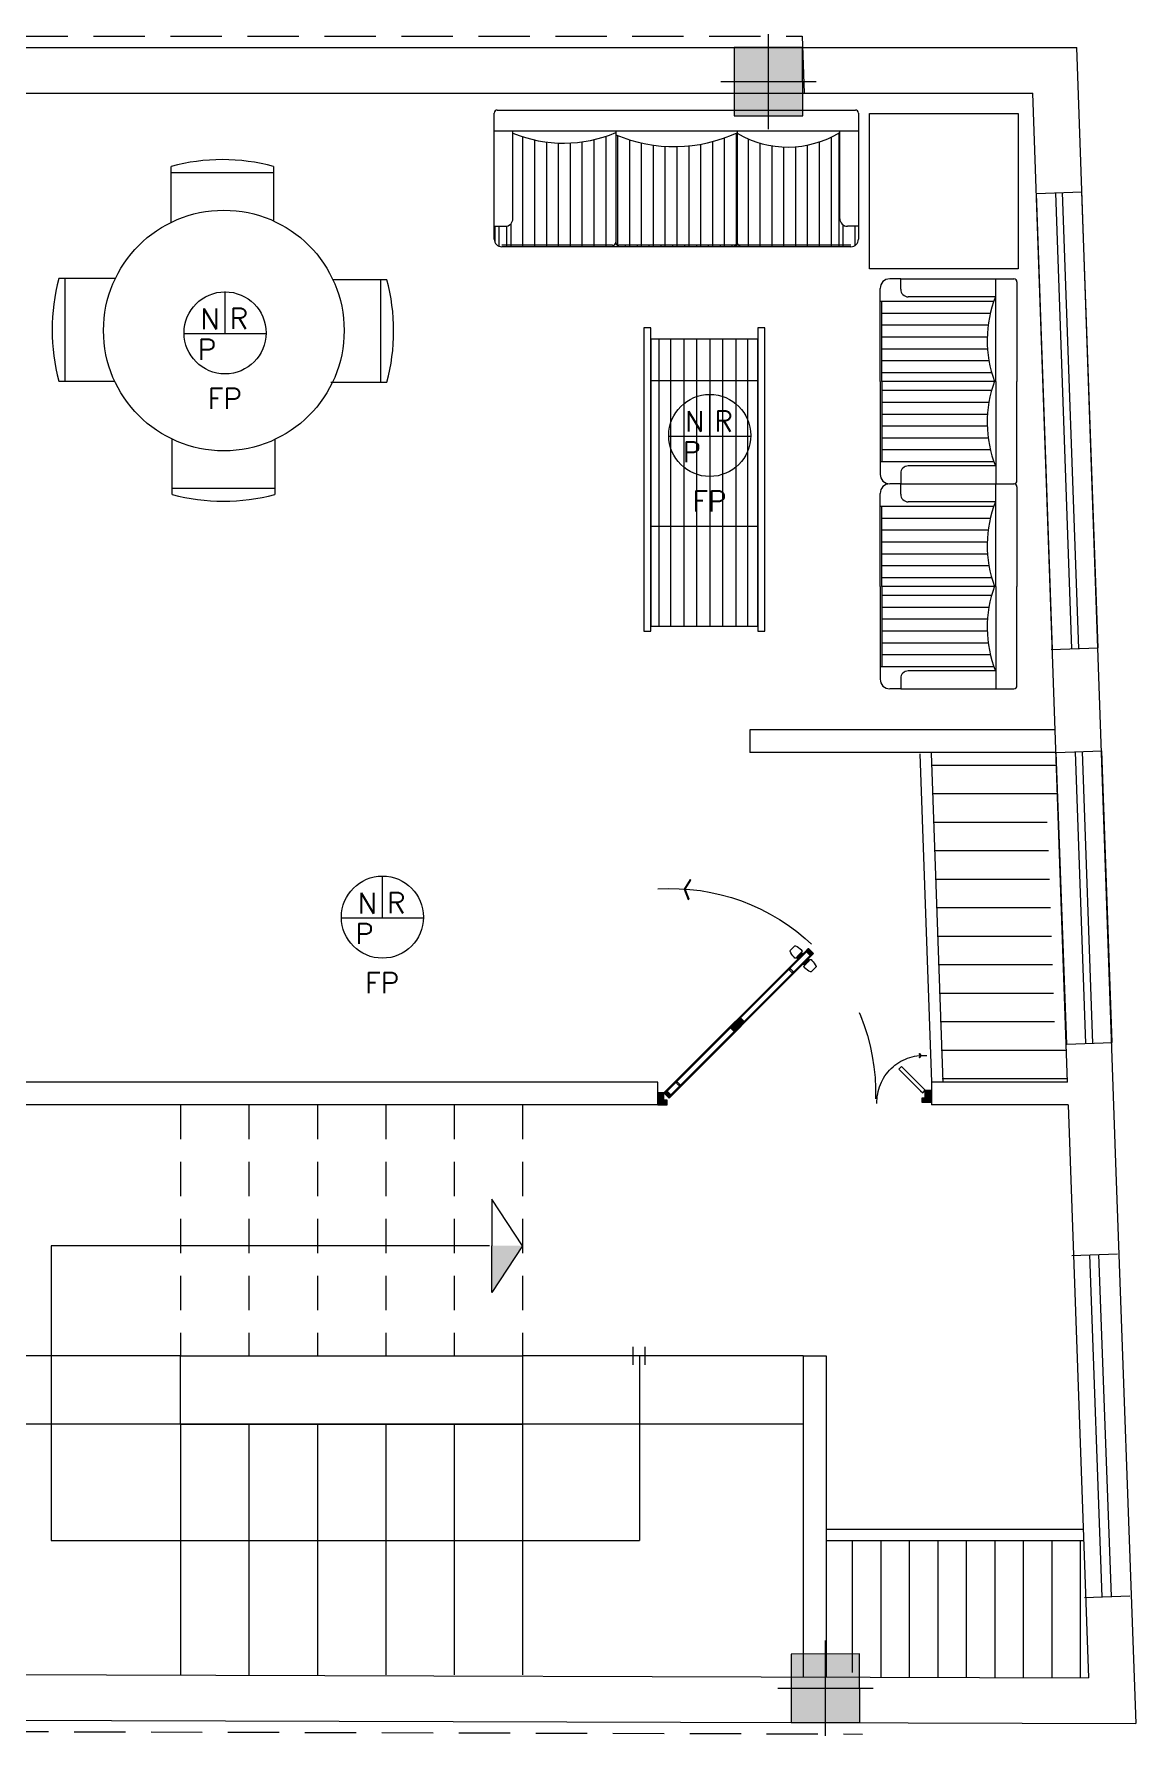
# Model space of a CAD drawing. Header units: metres. Extents: x 500 to 621, y -238 to -209.
# Drawn here: x 595.53 to 600.37, y -224.33 to -216.87 of the extents above; entities that cross this region are included whole.
import ezdxf

# ---------------------------------------------------------------- set-up
doc = ezdxf.new("R2010")
doc.units = ezdxf.units.M
doc.header["$LTSCALE"] = 6
doc.header["$MEASUREMENT"] = 0
for name, pattern in [('ACAD_ISO03W100', [30, 12, -18]), ('CONTINU', [0]), ('HIDDEN', [0.375, 0.25, -0.125]), ('HIDDEN2', [0.1875, 0.125, -0.0625])]:
    doc.linetypes.add(name, pattern=pattern)
doc.layers.get('0').update_dxf_attribs({"lineweight": 0})
for name, color, linetype, lineweight in [('7', 8, 'Continuous', 0), ('DASH', 1, 'HIDDEN', 0), ('door', 44, 'Continuous', 0), ('FURNITURE', 41, 'Continuous', 0), ('LINE0.1', 1, 'Continuous', 0), ('MOBLMAN', 2, 'Continuous', 0)]:
    doc.layers.add(name, color=color, linetype=linetype, lineweight=lineweight)
doc.styles.add('ROMANS', font='romans.shx', dxfattribs={"width": 0.7})
pattern_1 = [(180, (2031.1426552, 2056.4238165), (1e-15, -0.0020833333333), [])]

# ---------------------------------------------------------------- blocks, each defined once
blk = doc.blocks.new('door2')
at = {"layer": 'door'}
h = blk.add_hatch(dxfattribs=at)
h.set_pattern_fill('_USER', color=256, scale=0.002083, angle=-180, style=0, pattern_type=0)
h.set_pattern_definition(pattern_1)
h.paths.add_polyline_path([(1338.493, 1912.6453), (1338.4966, 1912.6488), (1338.4846, 1912.6608), (1338.461, 1912.6373), (1338.473, 1912.6253), (1338.4765, 1912.6288)])
h = blk.add_hatch(dxfattribs=at)
h.set_pattern_fill('_USER', color=256, scale=0.002083, angle=-180, style=0, pattern_type=0)
h.set_pattern_definition(pattern_1)
h.paths.add_polyline_path([(1338.8154, 1912.29), (1338.8319, 1912.3065), (1338.7877, 1912.3507), (1338.7712, 1912.3342), (1338.7754, 1912.3299)])
h = blk.add_hatch(dxfattribs=at)
h.set_pattern_fill('_USER', color=256, scale=0.002083, angle=45, style=0, pattern_type=0)
h.set_pattern_definition([(135, (645.9489042, 2056.4346499), (0.0014731391275, 0.0014731391275), [])])
h.paths.add_polyline_path([(1337.9622, 1911.9936), (1337.9765, 1911.9936), (1337.9765, 1911.9728), (1337.9348, 1911.9728), (1337.9348, 1912.0269), (1337.9622, 1912.0269)])
h = blk.add_hatch(dxfattribs=at)
h.set_pattern_fill('_USER', color=256, scale=0.002083, angle=-180, style=0, pattern_type=0)
h.set_pattern_definition(pattern_1)
h.paths.add_polyline_path([(1339.1293, 1912.0161), (1339.1193, 1912.0262), (1339.1157, 1912.0226), (1339.0992, 1912.0061), (1339.0957, 1912.0026), (1339.1057, 1911.9925)])
h = blk.add_hatch(dxfattribs=at)
h.set_pattern_fill('_USER', color=256, scale=0.002083, angle=45, style=0, pattern_type=0)
h.set_pattern_definition([(45, (2031.1426552, 2056.4238165), (-0.0014731391275, 0.0014731391275), [])])
h.paths.add_polyline_path([(1339.1293, 1911.9828), (1339.1151, 1911.9828), (1339.1151, 1911.9619), (1339.1568, 1911.9619), (1339.1568, 1912.0161), (1339.1293, 1912.0161)])
at = {"layer": 'DASH', "ltscale": 0.5}
for centre, radius, start, end in [((1339.096, 1912.0161), 0.9118, 86.17848, 181.70213), ((1337.9699, 1911.9743), 0.2085, 358.29787, 93.82152)]:
    blk.add_arc(centre, radius, start, end, dxfattribs=at)
at = {"layer": 'door'}
for p, q in [((1338.461, 1912.6373), (1338.4846, 1912.6608)), ((1338.473, 1912.6253), (1338.461, 1912.6373)), ((1338.4723, 1912.6105), (1338.4687, 1912.6068)), ((1338.4765, 1912.6288), (1338.473, 1912.6253)), ((1338.5048, 1912.5816), (1338.4759, 1912.6105)), ((1338.4765, 1912.6288), (1338.493, 1912.6453)), ((1338.4846, 1912.6064), (1338.4823, 1912.6041)), ((1338.4842, 1912.6112), (1338.4833, 1912.6076)), ((1338.5019, 1912.589), (1338.4833, 1912.6076)), ((1338.5019, 1912.589), (1338.4833, 1912.6076)), ((1338.4846, 1912.6142), (1338.4841, 1912.6136)), ((1338.4841, 1912.6136), (1338.508, 1912.5898)), ((1338.4841, 1912.6136), (1338.4842, 1912.6112)), ((1338.5056, 1912.5899), (1338.4842, 1912.6112)), ((1338.4842, 1912.6112), (1338.5056, 1912.5899)), ((1338.4966, 1912.6488), (1338.4846, 1912.6608)), ((1338.5085, 1912.5903), (1338.4846, 1912.6142)), ((1338.493, 1912.6453), (1338.4966, 1912.6488)), ((1338.5082, 1912.6377), (1338.5088, 1912.6383)), ((1338.5321, 1912.6139), (1338.5082, 1912.6377)), ((1338.5088, 1912.6383), (1338.5326, 1912.6144)), ((1338.5088, 1912.6383), (1338.5112, 1912.6382)), ((1338.5112, 1912.6382), (1338.5148, 1912.639)), ((1338.5325, 1912.6168), (1338.5112, 1912.6382)), ((1338.5112, 1912.6382), (1338.5325, 1912.6168)), ((1338.5119, 1912.65), (1338.5156, 1912.6537)), ((1338.5408, 1912.6176), (1338.5119, 1912.6465)), ((1338.5334, 1912.6205), (1338.5148, 1912.639)), ((1338.5334, 1912.6205), (1338.5148, 1912.639)), ((1338.516, 1912.6378), (1338.5183, 1912.6401)), ((1338.5183, 1912.6401), (1338.5344, 1912.624)), ((1338.5183, 1912.6401), (1338.5344, 1912.624)), ((1338.5321, 1912.6217), (1338.5344, 1912.624)), ((1338.5326, 1912.6144), (1338.5321, 1912.6139)), ((1338.5325, 1912.6168), (1338.5334, 1912.6205)), ((1338.5326, 1912.6144), (1338.5325, 1912.6168)), ((1338.5444, 1912.6176), (1338.5481, 1912.6213)), ((1338.5659, 1912.6507), (1338.5451, 1912.6716)), ((1338.4716, 1912.5565), (1338.4508, 1912.5773)), ((1338.4823, 1912.6041), (1338.4984, 1912.588)), ((1338.4823, 1912.6041), (1338.4984, 1912.588)), ((1338.5007, 1912.5902), (1338.4984, 1912.588)), ((1338.5048, 1912.578), (1338.5011, 1912.5743)), ((1338.5056, 1912.5899), (1338.5019, 1912.589)), ((1338.508, 1912.5898), (1338.5056, 1912.5899)), ((1338.508, 1912.5898), (1338.5085, 1912.5903)), ((1338.5526, 1912.5582), (1338.5636, 1912.5691)), ((1338.5578, 1912.553), (1338.5526, 1912.5582)), ((1338.5551, 1912.5503), (1338.5716, 1912.5668)), ((1338.5687, 1912.5639), (1338.5636, 1912.5691)), ((1338.7712, 1912.3342), (1338.7877, 1912.3507)), ((1338.8319, 1912.3065), (1338.7877, 1912.3507)), ((1338.8154, 1912.29), (1338.8319, 1912.3065)), ((1337.9723, 1912.037), (1338.0686, 1912.1333)), ((1338.0804, 1912.1215), (1337.9841, 1912.0252)), ((1337.9841, 1912.0252), (1338.0804, 1912.1215)), ((1338.0686, 1912.1333), (1338.0804, 1912.1215)), ((1337.9348, 1912.0269), (1337.9348, 1911.9728)), ((1337.9622, 1912.0269), (1337.9348, 1912.0269)), ((1337.9622, 1912.0269), (1337.9723, 1912.037)), ((1337.974, 1912.0151), (1337.9622, 1912.0269)), ((1337.9622, 1911.9936), (1337.9622, 1912.0269)), ((1337.9841, 1912.0252), (1337.974, 1912.0151)), ((1339.055, 1912.0503), (1339.0715, 1912.0668)), ((1339.0992, 1912.0061), (1339.055, 1912.0503)), ((1339.0577, 1912.053), (1339.0629, 1912.0479)), ((1339.0629, 1912.0479), (1339.0739, 1912.0588)), ((1339.0687, 1912.064), (1339.0739, 1912.0588)), ((1339.1157, 1912.0226), (1339.0715, 1912.0668)), ((1339.0992, 1912.0061), (1339.0957, 1912.0026)), ((1339.0957, 1912.0026), (1339.1057, 1911.9925)), ((1339.1157, 1912.0226), (1339.0992, 1912.0061)), ((1339.1057, 1911.9925), (1339.1293, 1912.0161)), ((1339.1193, 1912.0262), (1339.1157, 1912.0226)), ((1339.1293, 1912.0161), (1339.1193, 1912.0262)), ((1339.1293, 1911.9828), (1339.1293, 1912.0161)), ((1339.1293, 1912.0161), (1339.1568, 1912.0161)), ((1339.1568, 1912.0161), (1339.1568, 1911.9619)), ((1337.9348, 1911.9728), (1337.9765, 1911.9728)), ((1337.9765, 1911.9936), (1337.9622, 1911.9936)), ((1337.9765, 1911.9728), (1337.9765, 1911.9936)), ((1339.1151, 1911.9828), (1339.1293, 1911.9828)), ((1339.1151, 1911.9619), (1339.1151, 1911.9828)), ((1339.1568, 1911.9619), (1339.1151, 1911.9619))]:
    blk.add_line(p, q, dxfattribs=at)
at = {"layer": 'door', "linetype": 'CONTINU'}
for p, q in [((1338.473, 1912.6253), (1339.0957, 1912.0026)), ((1339.0957, 1912.0026), (1338.473, 1912.6253)), ((1338.7754, 1912.3299), (1338.4765, 1912.6288)), ((1338.7877, 1912.3507), (1338.493, 1912.6453)), ((1339.1193, 1912.0262), (1338.4966, 1912.6488)), ((1338.7754, 1912.3299), (1339.0992, 1912.0061)), ((1339.1157, 1912.0226), (1338.8319, 1912.3065))]:
    blk.add_line(p, q, dxfattribs=at)
at = {"layer": 'door'}
for points in [[(1339.039, 1912.9257), (1339.021, 1912.8791), (1339.0172, 1912.8806), (1339.0344, 1912.9253), (1339.009, 1912.9658), (1339.0125, 1912.968)], [(1337.9829, 1912.1823), (1337.987, 1912.1716), (1337.9879, 1912.172), (1337.984, 1912.1822), (1337.9898, 1912.1914), (1337.9889, 1912.1919)]]:
    blk.add_lwpolyline(points, close=True, dxfattribs=at)
for centre, radius, start, end in [((1338.5211, 1912.551), 0.0765, 133.22626, 157.73732), ((1338.4741, 1912.6087), 0.0025, 45, 135), ((1338.5137, 1912.6483), 0.0025, 135, 225), ((1338.5713, 1912.6013), 0.0765, 112.26268, 136.77374), ((1338.5426, 1912.6193), 0.0025, 225, 315), ((1338.5433, 1912.6698), 0.0025, 45, 112.26268), ((1338.4957, 1912.677), 0.0765, 313.22626, 337.73732), ((1338.5642, 1912.649), 0.0025, 337.73732, 45), ((1338.4526, 1912.5791), 0.0025, 157.73732, 225), ((1338.4734, 1912.5582), 0.0025, 225, 292.26268), ((1338.4454, 1912.6267), 0.0765, 292.26268, 316.77374), ((1338.5031, 1912.5798), 0.0025, 315, 45)]:
    blk.add_arc(centre, radius, start, end, dxfattribs=at)
blk = doc.blocks.new('CANAPEH2KH')
at = {"color": 24, "linetype": 'Continuous'}
for p, q in [((-0.5239, 0), (0, 0)), ((0.5239, 0), (0, 0)), ((-0.5399, -0.6124), (-0.5399, -0.016)), ((0.5399, -0.6124), (0.5399, -0.016)), ((0, -0.1106), (-0.5365, -0.1106)), ((-0.4453, -0.111), (-0.4453, -0.5724)), ((0, -0.1106), (0, -0.7125)), ((0, -0.1106), (0.5365, -0.1106)), ((0.422, -0.7205), (0.422, -0.1215)), ((0.4453, -0.111), (0.4453, -0.5724)), ((-0.5399, -0.6124), (-0.5399, -0.6705)), ((-0.4853, -0.6124), (-0.5399, -0.6124)), ((0.4853, -0.6124), (0.5399, -0.6124)), ((0.5399, -0.6124), (0.5399, -0.6705)), ((0, -0.7125), (-0.4213, -0.7125)), ((0, -0.7125), (0.4213, -0.7125)), ((0, -0.7205), (-0.4899, -0.7205)), ((0, -0.7205), (0.4899, -0.7205))]:
    blk.add_line(p, q, dxfattribs=at)
at = {"color": 9, "linetype": 'Continuous', "ltscale": 0.02}
for p, q in [((-0.422, -0.7205), (-0.422, -0.1215)), ((-0.3595, -0.7125), (-0.3595, -0.14)), ((-0.297, -0.7125), (-0.297, -0.1515)), ((-0.2345, -0.7125), (-0.2345, -0.1566)), ((-0.172, -0.7125), (-0.172, -0.1553)), ((-0.1095, -0.7125), (-0.1095, -0.1476)), ((-0.047, -0.7125), (-0.047, -0.1333)), ((0.047, -0.7125), (0.047, -0.1333)), ((0.1095, -0.7125), (0.1095, -0.1476)), ((0.172, -0.7125), (0.172, -0.1553)), ((0.2345, -0.7125), (0.2345, -0.1566)), ((0.297, -0.7125), (0.297, -0.1515)), ((0.3595, -0.7125), (0.3595, -0.14))]:
    blk.add_line(p, q, dxfattribs=at)
at = {"color": 24, "linetype": 'Continuous'}
for centre, radius, start, end in [((-0.5239, -0.016), 0.016, 90, 180), ((0.5239, -0.016), 0.016, 0, 90), ((-0.2161, 0.4613), 0.6181, 248.18609, 290.51233), ((0.2161, 0.4613), 0.6181, 249.48767, 291.81391), ((-0.4853, -0.5724), 0.04, 270, 0), ((0.4853, -0.5724), 0.04, 180, 270), ((-0.4899, -0.6705), 0.05, 180, 270), ((0.4899, -0.6705), 0.05, 270, 0)]:
    blk.add_arc(centre, radius, start, end, dxfattribs=at)
blk = doc.blocks.new('RAHATY')
at = {"color": 24, "linetype": 'Continuous'}
for p, q in [((-0.3189, 0.027), (-0.3189, -1.5711)), ((-0.2822, 0.027), (-0.3189, 0.027)), ((-0.2824, 0), (-0.2824, -1.5108)), ((0.2824, 0), (-0.2824, 0)), ((-0.2822, -1.5711), (-0.2822, 0.027)), ((0.2824, -1.5108), (0.2824, 0)), ((0.2825, 0.027), (0.2825, -1.5711)), ((0.3193, 0.027), (0.2825, 0.027)), ((0.3193, -1.5711), (0.3193, 0.027)), ((-0.2821, -0.5243), (0.2841, -0.5243)), ((-0.2821, -1.2925), (0.2841, -1.2925)), ((-0.2824, -1.5108), (0.2824, -1.5108)), ((-0.3189, -1.5711), (-0.2822, -1.5711)), ((0.2825, -1.5711), (0.3193, -1.5711))]:
    blk.add_line(p, q, dxfattribs=at)
at = {"color": 9, "linetype": 'Continuous'}
for p, q in [((-0.2295, 0.0006), (-0.2295, -1.5125)), ((-0.1653, -1.5125), (-0.1653, 0.0006)), ((-0.097, 0.0006), (-0.097, -1.5085)), ((-0.0288, -1.5085), (-0.0288, 0.0046)), ((0.0394, 0.0006), (0.0394, -1.5125)), ((0.1076, -1.5125), (0.1076, 0.0006)), ((0.1759, 0.0006), (0.1759, -1.5125)), ((0.2401, -1.5125), (0.2401, 0.0006))]:
    blk.add_line(p, q, dxfattribs=at)
at = {"linetype": 'Continuous'}
blk.add_line((-0.2821, -1.1658), (-0.2821, -1.1816), dxfattribs=at)
blk = doc.blocks.new('CANAPEHKH')
at = {"color": 24, "linetype": 'Continuous'}
for p, q in [((-0.9435, 0), (0.9435, 0)), ((-0.9595, -0.6805), (-0.9595, -0.016)), ((0.9595, -0.016), (0.9595, -0.6805)), ((0.959, -0.1106), (-0.9594, -0.1106)), ((-0.8614, -0.5726), (-0.8614, -0.1106)), ((-0.3199, -0.1144), (-0.3199, -0.6965)), ((-0.3083, -0.7119), (-0.3083, -0.1349)), ((0.3167, -0.7062), (0.3167, -0.1211)), ((0.3199, -0.1144), (0.3199, -0.6965)), ((0.8571, -0.7205), (0.8571, -0.1207)), ((0.8614, -0.5726), (0.8614, -0.1106)), ((-0.959, -0.6126), (-0.9014, -0.6126)), ((-0.9554, -0.6981), (-0.9554, -0.6126)), ((-0.9333, -0.7181), (-0.9333, -0.6126)), ((0.959, -0.6126), (0.9014, -0.6126)), ((0.9417, -0.7138), (0.9417, -0.6126)), ((-0.3359, -0.7125), (-0.9195, -0.7125)), ((0.9195, -0.7125), (-0.3039, -0.7125)), ((0.3167, -0.7205), (0.3167, -0.7125)), ((0.9195, -0.7125), (0.3359, -0.7125)), ((0.9195, -0.7205), (-0.9195, -0.7205))]:
    blk.add_line(p, q, dxfattribs=at)
at = {"color": 9, "linetype": 'Continuous', "ltscale": 0.02}
for p, q in [((-0.8083, -0.7205), (-0.8083, -0.1409)), ((-0.7458, -0.7205), (-0.7458, -0.1579)), ((-0.6833, -0.7205), (-0.6833, -0.1689)), ((-0.6208, -0.7205), (-0.6208, -0.1742)), ((-0.5583, -0.7205), (-0.5583, -0.1738)), ((-0.4958, -0.7205), (-0.4958, -0.1678)), ((-0.4333, -0.7205), (-0.4333, -0.1561)), ((-0.3708, -0.7205), (-0.3708, -0.1382)), ((-0.2458, -0.7125), (-0.2458, -0.1573)), ((-0.1833, -0.7125), (-0.1833, -0.1739)), ((0.1917, -0.7125), (0.1917, -0.166)), ((0.2542, -0.7125), (0.2542, -0.1466)), ((0.3792, -0.7205), (0.3792, -0.1523)), ((0.4417, -0.7205), (0.4417, -0.1746)), ((0.7542, -0.7205), (0.7542, -0.1679)), ((0.8167, -0.7205), (0.8167, -0.1425)), ((-0.1208, -0.7125), (-0.1208, -0.1852)), ((-0.0583, -0.7125), (-0.0583, -0.1914)), ((0.0042, -0.7125), (0.0042, -0.1926)), ((0.0667, -0.7125), (0.0667, -0.1888)), ((0.1292, -0.7125), (0.1292, -0.18)), ((0.5042, -0.7205), (0.5042, -0.1885)), ((0.5667, -0.7205), (0.5667, -0.1947)), ((0.6292, -0.7205), (0.6292, -0.1934)), ((0.6917, -0.7205), (0.6917, -0.1846)), ((-0.8929, -0.7205), (-0.8929, -0.6117)), ((-0.8708, -0.7205), (-0.8708, -0.5984)), ((0.8792, -0.7205), (0.8792, -0.6059))]:
    blk.add_line(p, q, dxfattribs=at)
at = {"color": 0, "linetype": 'Continuous', "ltscale": 0.02}
for p, q in [((-0.3083, -0.7205), (-0.3083, -0.7119)), ((-0.2679, -0.7205), (-0.2679, -0.7125)), ((-0.2458, -0.7205), (-0.2458, -0.7125)), ((-0.2054, -0.7205), (-0.2054, -0.7125)), ((-0.1833, -0.7205), (-0.1833, -0.7125)), ((-0.1429, -0.7205), (-0.1429, -0.7125)), ((-0.1208, -0.7205), (-0.1208, -0.7125)), ((-0.0804, -0.7205), (-0.0804, -0.7125)), ((-0.0583, -0.7205), (-0.0583, -0.7125)), ((-0.0179, -0.7205), (-0.0179, -0.7125)), ((0.0042, -0.7205), (0.0042, -0.7125)), ((0.0446, -0.7205), (0.0446, -0.7125)), ((0.0667, -0.7205), (0.0667, -0.7125)), ((0.1071, -0.7205), (0.1071, -0.7125)), ((0.1292, -0.7205), (0.1292, -0.7125)), ((0.1696, -0.7205), (0.1696, -0.7125)), ((0.1917, -0.7205), (0.1917, -0.7125)), ((0.2321, -0.7205), (0.2321, -0.7125)), ((0.2542, -0.7205), (0.2542, -0.7125)), ((0.2946, -0.7205), (0.2946, -0.7125))]:
    blk.add_line(p, q, dxfattribs=at)
at = {"color": 0, "linetype": 'Continuous'}
for centre, start, end in [((-0.9435, -0.016), 90, 180), ((0.9435, -0.016), 0, 90)]:
    blk.add_arc(centre, 0.016, start, end, dxfattribs=at)
at = {"color": 24, "linetype": 'Continuous'}
for centre, radius, start, end in [((-0.5935, 0.5239), 0.6986, 247.45355, 293.05752), ((-0.0118, 0.5965), 0.7892, 247.02014, 294.85571), ((0.5871, 0.3318), 0.5269, 239.53217, 301.36754), ((-0.9014, -0.5726), 0.04, 270, 0), ((0.9014, -0.5726), 0.04, 180, 270), ((-0.9195, -0.6805), 0.04, 180, 270), ((-0.3359, -0.6965), 0.016, 270, 0), ((-0.3039, -0.6965), 0.016, 180, 270), ((0.3039, -0.6965), 0.016, 270, 0), ((0.3359, -0.6965), 0.016, 180, 270), ((0.9195, -0.6805), 0.04, 270, 0)]:
    blk.add_arc(centre, radius, start, end, dxfattribs=at)
blk = doc.blocks.new('col')
h = blk.add_hatch(color=8)
h.paths.add_polyline_path([(82.521, 27.096), (82.111, 27.096), (82.111, 26.687), (82.52, 26.687)])
h.paths.add_polyline_path([(82.52, 26.687), (82.111, 26.687), (82.111, 26.278), (82.521, 26.278)])
h.paths.add_polyline_path([(82.929, 26.278), (82.929, 26.687), (82.52, 26.687), (82.521, 26.278)])
h.paths.add_polyline_path([(82.929, 26.687), (82.929, 27.096), (82.521, 27.096), (82.52, 26.687)])
at = {"color": 1}
for p, q in [((82.929, 27.096), (82.111, 27.096)), ((82.111, 27.096), (82.111, 26.278)), ((82.929, 26.278), (82.929, 27.096)), ((82.111, 26.278), (82.929, 26.278))]:
    blk.add_line(p, q, dxfattribs=at)
at = {"color": 1, "ltscale": 0.01}
for p, q in [((82.521, 27.256), (82.521, 26.118)), ((81.951, 26.687), (83.089, 26.687))]:
    blk.add_line(p, q, dxfattribs=at)

msp = doc.modelspace()

# ---------------------------------------------------------------- hatches: boundary and pattern name
at = {"layer": 'LINE0.1'}
h = msp.add_hatch(dxfattribs=at)
h.set_pattern_fill('ANSI31', color=8, angle=135)
h.set_pattern_definition([(180, (534.13636, -720.4489), (-2e-17, -0.125), [])])
h.paths.add_polyline_path([(599.9724, -220.2184), (600.0224, -220.2166), (600.0153, -220.0189), (599.465, -220.0189), (599.5184, -221.5254), (600.0688, -221.5254), (600.0578, -221.216), (600.009, -221.2178)])
h = msp.add_hatch(dxfattribs=at)
h.set_pattern_fill('ANSI31', color=8, angle=225)
h.set_pattern_definition([(270, (816.99702, 292.52129), (0.125, -2e-17), [])])
h.paths.add_polyline_path([(600.1573, -224.0757), (600.136, -223.4756), (599.0628, -223.4757), (599.0628, -224.0519), (599.0628, -224.0525), (599.163, -224.0524), (599.1631, -224.0727)])
at = {"layer": 'MOBLMAN', "linetype": 'Continuous'}
h = msp.add_hatch(color=24, dxfattribs=at)
h.dxf.hatch_style = 1
h.paths.add_polyline_path([(597.5401, -222.1819), (597.5401, -222.3868), (597.675, -222.1819)])

# ---------------------------------------------------------------- linework, layer by layer
at = {"color": 8, "linetype": 'HIDDEN2', "ltscale": 0.3}
for p, q in [((583.9813, -216.8778), (598.9013, -216.8774)), ((583.8955, -224.2773), (599.1654, -224.3227))]:
    msp.add_line(p, q, dxfattribs=at)
for p, q in [((584.0307, -216.9278), (600.1059, -216.9274)), ((598.9013, -216.8774), (598.9102, -217.1276)), ((600.2773, -221.8178), (600.1059, -216.9274)), ((592.9102, -217.1276), (599.9128, -217.1274)), ((598.71, -217.1274), (598.7101, -217.1279)), ((598.9034, -217.1276), (598.9102, -217.1276)), ((600.0648, -221.4641), (599.9128, -217.1274)), ((599.9284, -217.5682), (600.1283, -217.5609)), ((599.9284, -217.5682), (600.1283, -217.5611)), ((599.9934, -219.5672), (600.1992, -219.5596)), ((600.0118, -219.9189), (598.6713, -219.9189)), ((598.6713, -219.9189), (598.6713, -220.0189)), ((600.0153, -220.0189), (598.6713, -220.0189)), ((600.0153, -220.0189), (600.2152, -220.0118)), ((600.0616, -221.2984), (600.2614, -221.2911)), ((598.2683, -221.4641), (594.9754, -221.4641)), ((600.0648, -221.4641), (599.4683, -221.4641)), ((598.2683, -221.5641), (595.0751, -221.5641)), ((600.0683, -221.5641), (599.4683, -221.5641)), ((600.0683, -221.5641), (600.1573, -224.0757)), ((600.2752, -221.8178), (600.3652, -224.2763)), ((600.0841, -222.2248), (600.284, -222.2175)), ((596.175, -222.9639), (597.675, -222.9639)), ((596.175, -222.9639), (596.175, -224.0638)), ((596.475, -222.9639), (596.475, -224.0638)), ((596.775, -222.9639), (596.775, -224.0638)), ((597.075, -222.9639), (597.075, -224.0638)), ((597.375, -222.9639), (597.375, -224.0638)), ((597.675, -222.9638), (597.675, -224.0638)), ((600.1389, -223.7238), (600.3388, -223.7165)), ((593.4101, -224.0556), (600.1573, -224.0757)), ((583.9461, -224.2275), (600.3652, -224.2763))]:
    msp.add_line(p, q)
at = {"color": 24}
for p, q in [((596.1334, -217.6951), (596.1334, -217.449)), ((596.5831, -217.449), (596.5831, -217.6856)), ((596.5831, -217.4772), (596.1334, -217.4772)), ((595.8887, -217.9411), (595.6412, -217.9411)), ((595.6695, -218.3909), (595.6695, -217.9411)), ((597.08, -217.9459), (596.843, -217.9459)), ((597.0518, -217.9459), (597.0518, -218.3956)), ((595.6412, -218.3909), (595.8863, -218.3909)), ((596.8339, -218.3956), (597.08, -218.3956)), ((596.1381, -218.8878), (596.1381, -218.645)), ((596.5879, -218.6467), (596.5879, -218.8878)), ((596.1381, -218.8595), (596.5879, -218.8595)), ((599.4172, -220.0241), (599.4683, -221.4641)), ((599.4672, -220.0224), (599.5183, -221.4641)), ((600.136, -223.4256), (599.0059, -223.4257)), ((600.136, -223.4756), (599.0059, -223.4757))]:
    msp.add_line(p, q, dxfattribs=at)
at = {"color": 5}
for p, q in [((599.9993, -219.5669), (599.9284, -217.5682)), ((600.0842, -219.5639), (600.0133, -217.5652)), ((600.1142, -219.5629), (600.0433, -217.5641)), ((600.1992, -219.5599), (600.1283, -217.5611)), ((600.0622, -221.2984), (600.0153, -220.0189)), ((600.1457, -221.2953), (600.1003, -220.0159)), ((600.1756, -221.2942), (600.1303, -220.0148)), ((600.2601, -221.2912), (600.2152, -220.0118)), ((600.2173, -223.7209), (600.1624, -222.2219)), ((600.2573, -223.7195), (600.2024, -222.2205))]:
    msp.add_line(p, q, dxfattribs=at)
at = {"color": 3}
for p, q in [((596.3702, -218.1816), (596.3702, -217.9978)), ((596.1897, -218.1816), (596.5506, -218.1816)), ((598.4958, -218.6315), (598.4958, -218.4477)), ((598.3154, -218.6315), (598.6763, -218.6315)), ((597.0602, -220.7436), (597.0602, -220.5598)), ((596.8798, -220.7436), (597.2407, -220.7436))]:
    msp.add_line(p, q, dxfattribs=at)
at = {"color": 24}
msp.add_circle((596.3648, -218.1686), 0.5276, dxfattribs=at)
at = {"color": 3}
for centre in [(596.3703, -218.179), (598.496, -218.6288), (597.0604, -220.7409)]:
    msp.add_circle(centre, 0.18, dxfattribs=at)
at = {"color": 24}
for centre, start, end in [((596.3583, -218.2883), 90, 105), ((596.3583, -218.2883), 75, 90), ((596.4805, -218.166), 165, 180), ((596.2407, -218.1707), 0, 15), ((596.4805, -218.166), 180, 195), ((596.2407, -218.1707), 345, 0), ((596.363, -218.0485), 255, 270), ((596.363, -218.0485), 270, 285)]:
    msp.add_arc(centre, 0.8689, start, end, dxfattribs=at)
at = {"layer": '7', "color": 24, "linetype": 'HIDDEN2', "ltscale": 0.2}
for p, q in [((596.175, -221.5641), (596.175, -222.6639)), ((596.475, -221.5641), (596.475, -222.6639)), ((596.775, -221.5641), (596.775, -222.6639)), ((597.075, -221.5641), (597.075, -222.6639)), ((597.375, -221.5641), (597.375, -222.6639)), ((597.675, -221.564), (597.675, -222.6639))]:
    msp.add_line(p, q, dxfattribs=at)
at = {"layer": 'FURNITURE', "color": 24, "ltscale": 0.075}
msp.add_lwpolyline([(599.8492, -217.8987), (599.1963, -217.8987), (599.1963, -217.2169), (599.8492, -217.2169)], close=True, dxfattribs=at)
at = {"layer": 'LINE0.1', "color": 7, "linetype": 'Continuous'}
for p, q in [((598.2683, -221.5641), (598.2683, -221.4641)), ((599.4683, -221.4641), (599.4683, -221.5641)), ((596.175, -222.6639), (595.075, -222.6639)), ((598.9059, -222.6639), (597.675, -222.6639)), ((598.9059, -222.6639), (598.906, -224.0719)), ((598.9059, -222.6639), (599.0059, -222.6639)), ((599.0059, -222.6639), (599.006, -224.0719)), ((596.175, -222.9639), (595.075, -222.9639)), ((598.9059, -222.9639), (597.675, -222.9639))]:
    msp.add_line(p, q, dxfattribs=at)
msp.add_lwpolyline([(596.175, -222.9639), (596.175, -222.6639), (597.675, -222.6639), (597.675, -222.9639)], close=True, dxfattribs=at)
at = {"layer": 'MOBLMAN', "color": 24, "linetype": 'Continuous'}
for p, q in [((597.675, -222.1819), (597.5401, -221.977)), ((597.5401, -221.977), (597.5401, -222.1819)), ((597.53, -222.1819), (595.6074, -222.1819)), ((595.6074, -222.1819), (595.6074, -223.4738)), ((597.675, -222.1819), (597.5401, -222.3868)), ((597.5401, -222.3868), (597.5401, -222.1819)), ((598.1605, -222.7034), (598.1605, -222.6245)), ((598.1884, -222.6639), (598.1884, -223.4738)), ((598.2128, -222.7034), (598.2128, -222.6245)), ((595.6074, -223.4738), (598.1884, -223.4738))]:
    msp.add_line(p, q, dxfattribs=at)

# ---------------------------------------------------------------- block references
at = {"linetype": 'ACAD_ISO03W100', "xscale": 0.3667640422262703, "yscale": 0.3667640422262703, "zscale": 0.3667640422262703, "rotation": 90.0841246171842}
for p in [(608.5856, -247.3285), (608.8355, -254.373)]:
    msp.add_blockref('col', p, dxfattribs=at)
at = {"layer": 'DASH', "color": 2, "xscale": -0.9820375729602568, "yscale": 0.9820375729602568, "zscale": 0.9820375729602568}
msp.add_blockref('door2', (1913.3705, -2099.1825), dxfattribs=at)
at = {"layer": 'FURNITURE', "ltscale": 0.075, "xscale": 0.8322628388315928, "yscale": 0.8322628388315928, "zscale": 0.8322628388315928}
msp.add_blockref('CANAPEHKH', (598.3495, -217.2018), dxfattribs=at)
for name, p, rotation in [('CANAPEH2KH', (599.843, -218.3916), 270), ('RAHATY', (598.472, -219.4646), 180), ('CANAPEH2KH', (599.843, -219.2904), 270)]:
    msp.add_blockref(name, p, dxfattribs=dict(at, rotation=rotation))

# ---------------------------------------------------------------- texts
at = {"color": 2, "style": 'ROMANS'}
for tag, p, s, flags in [('N', (596.2622, -218.1623), '', 4), ('P', (596.2506, -218.2965), '100', 13), ('FP', (596.2933, -218.5119), '1.0', 13), ('N', (598.3879, -218.6121), '', 4), ('P', (598.3763, -218.7463), '100', 13), ('FP', (598.4189, -218.9617), '1.0', 13), ('N', (596.9522, -220.7242), '', 4), ('P', (596.9407, -220.8584), '100', 13), ('FP', (596.9833, -221.0739), '1.0', 13)]:
    msp.add_attdef(tag, p, s, height=0.09, dxfattribs=dict(at, flags=flags))
for p in [(596.39, -218.1613), (598.5157, -218.6111), (597.08, -220.7232)]:
    msp.add_attdef('R', p, '', height=0.09, dxfattribs=at)

doc.saveas('drawing.dxf')
